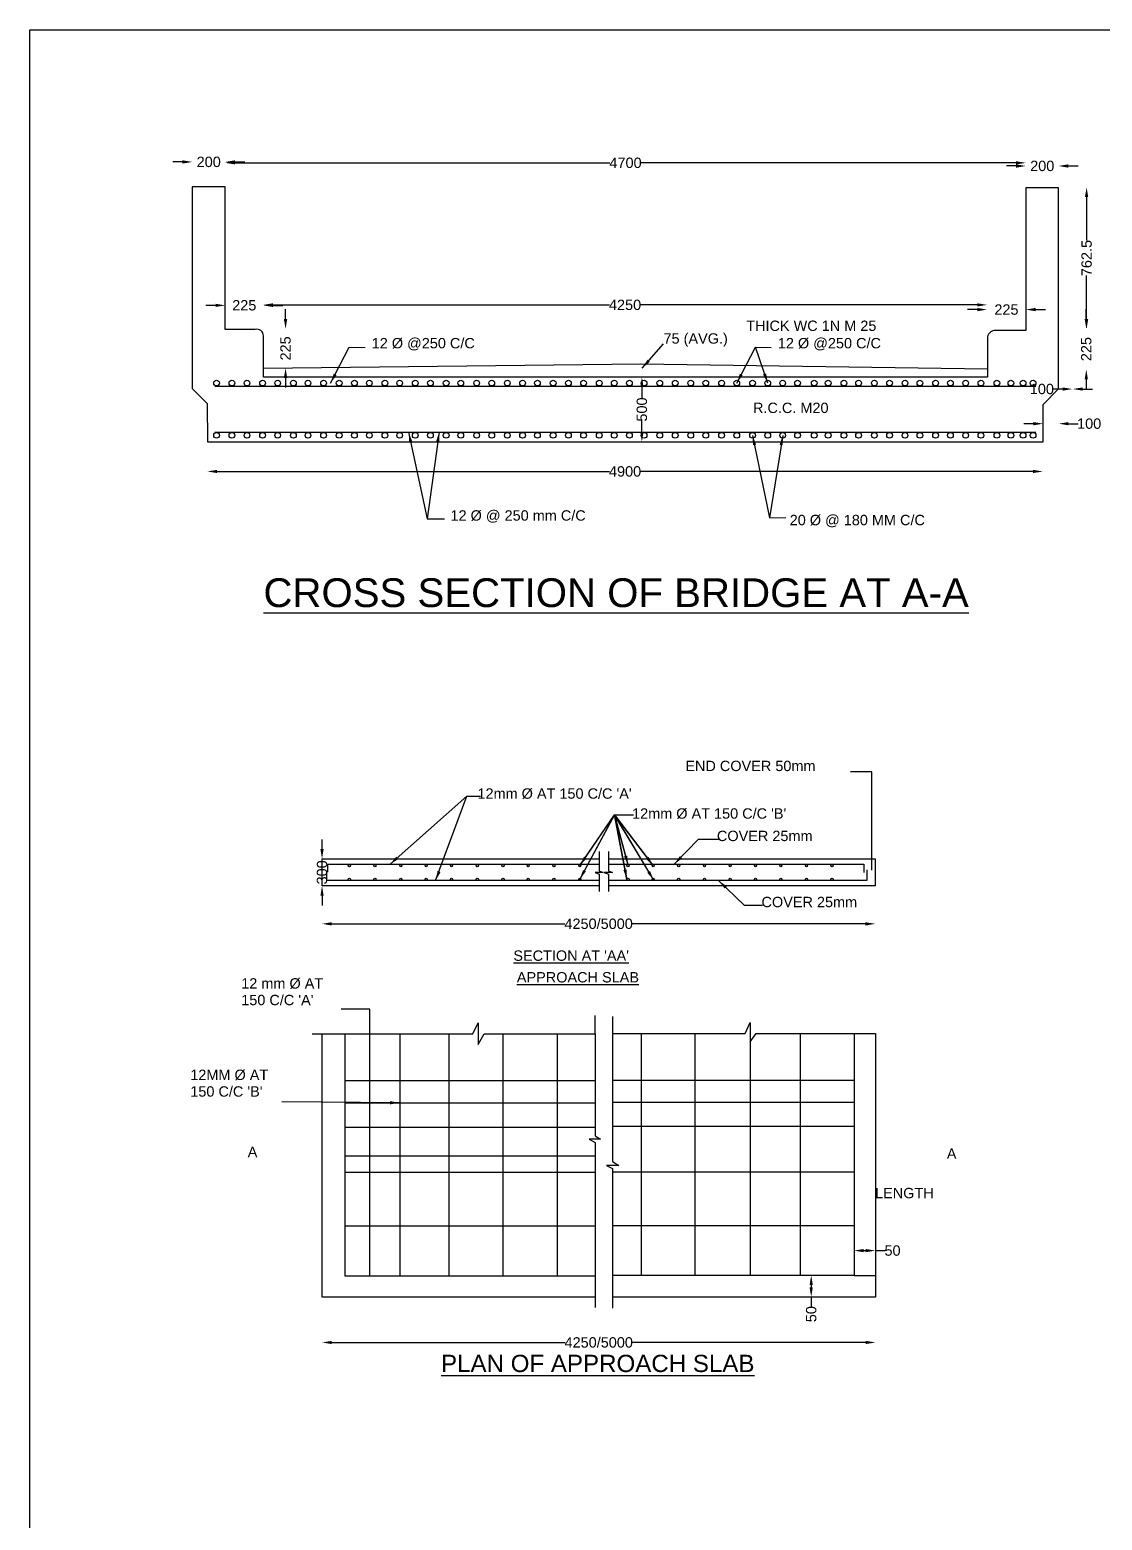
# Model space of a CAD drawing. Header units: millimetres. Extents: x 1695847 to 1734077, y 45592544 to 45618440.
# Drawn here: x 1695847 to 1705168, y 45605492 to 45618440 of the extents above; entities that cross this region are included whole.
import ezdxf

# ---------------------------------------------------------------- set-up
doc = ezdxf.new("R2010")
doc.units = ezdxf.units.MM
doc.header["$MEASUREMENT"] = 0
for name, color, linetype in [('DIMENSIONS', 7, 'Continuous'), ('DRAWING', 2, 'Continuous'), ('TEXT', 7, 'Continuous')]:
    doc.layers.add(name, color=color, linetype=linetype)
doc.styles.get("Standard").update_dxf_attribs({"font": 'arial.ttf', "height": 90})
doc.dimstyles.get("Standard").update_dxf_attribs({"dimtxt": 100, "dimasz": 85, "dimexe": 0.18, "dimexo": 0.0625, "dimgap": 0.09, "dimtad": 0, "dimdec": 0, "dimzin": 0, "dimdsep": 46, "dimtxsty": 'Standard', "dimcen": 0.09, "dimse1": 1, "dimse2": 1, "dimadec": 0, "dimazin": 0, "dimtfac": 1, "dimtdec": 0, "dimtofl": 0, "dimtmove": 0, "dimatfit": 3, "dimfxl": 0, "dimtolj": 1, "dimtzin": 0, "dimarcsym": 0})

# ---------------------------------------------------------------- blocks, each defined once
blk = doc.blocks.new('*D82')
at = {"layer": 'Defpoints', "color": 0, "transparency": 16777216}
for p in [(1698387, 45607431), (1703197, 45607431), (1703197, 45607036)]:
    blk.add_point(p, dxfattribs=at)
at = {"layer": 'DIMENSIONS', "color": 0, "lineweight": -2, "transparency": 16777216}
for p, q in [((1698472, 45607036), (1700499, 45607036)), ((1703112, 45607036), (1701086, 45607036))]:
    blk.add_line(p, q, dxfattribs=at)
at = {"layer": 'DIMENSIONS', "color": 0, "transparency": 16777216}
for points in [[(1698472, 45607050), (1698472, 45607022), (1698387, 45607036)], [(1703112, 45607050), (1703112, 45607022), (1703197, 45607036)]]:
    blk.add_solid(points, dxfattribs=at)
at = {"layer": 'DIMENSIONS', "color": 0, "transparency": 16777216, "insert": (1700792, 45607036), "char_height": 90, "attachment_point": 5}
blk.add_mtext('\\A1;4250/5000', dxfattribs=at)
blk = doc.blocks.new('*D83')
at = {"layer": 'Defpoints', "color": 0, "transparency": 16777216}
for p in [(1702622, 45607619), (1702622, 45607431), (1702639, 45607431)]:
    blk.add_point(p, dxfattribs=at)
at = {"layer": 'DIMENSIONS', "color": 0, "lineweight": -2, "transparency": 16777216}
for p, q in [((1702639, 45607534), (1702639, 45607516)), ((1702639, 45607431), (1702639, 45607346))]:
    blk.add_line(p, q, dxfattribs=at)
at = {"layer": 'DIMENSIONS', "color": 0, "transparency": 16777216}
for points in [[(1702624, 45607534), (1702653, 45607534), (1702639, 45607619)], [(1702624, 45607516), (1702653, 45607516), (1702639, 45607431)]]:
    blk.add_solid(points, dxfattribs=at)
at = {"layer": 'DIMENSIONS', "color": 0, "transparency": 16777216, "insert": (1702639, 45607282), "char_height": 90, "attachment_point": 5, "rotation": 90}
blk.add_mtext('\\A1;50', dxfattribs=at)
blk = doc.blocks.new('*D84')
at = {"layer": 'Defpoints', "color": 0, "transparency": 16777216}
for p in [(1703011, 45607900), (1703197, 45607900), (1703197, 45607834)]:
    blk.add_point(p, dxfattribs=at)
at = {"layer": 'DIMENSIONS', "color": 0, "lineweight": -2, "transparency": 16777216}
for p, q in [((1703096, 45607834), (1703112, 45607834)), ((1703197, 45607834), (1703282, 45607834))]:
    blk.add_line(p, q, dxfattribs=at)
at = {"layer": 'DIMENSIONS', "color": 0, "transparency": 16777216}
for points in [[(1703096, 45607848), (1703096, 45607820), (1703011, 45607834)], [(1703112, 45607848), (1703112, 45607820), (1703197, 45607834)]]:
    blk.add_solid(points, dxfattribs=at)
at = {"layer": 'DIMENSIONS', "color": 0, "transparency": 16777216, "insert": (1703346, 45607834), "char_height": 90, "attachment_point": 5}
blk.add_mtext('\\A1;50', dxfattribs=at)
blk = doc.blocks.new('*D85')
at = {"layer": 'Defpoints', "color": 0, "transparency": 16777216}
for p in [(1698387, 45611237), (1698387, 45611003), (1698387, 45611003)]:
    blk.add_point(p, dxfattribs=at)
at = {"layer": 'DIMENSIONS', "color": 0, "lineweight": -2, "transparency": 16777216}
for p, q in [((1698387, 45611322), (1698387, 45611407)), ((1698387, 45610918), (1698387, 45610833))]:
    blk.add_line(p, q, dxfattribs=at)
at = {"layer": 'DIMENSIONS', "color": 0, "transparency": 16777216}
for points in [[(1698373, 45611322), (1698401, 45611322), (1698387, 45611237)], [(1698373, 45610918), (1698401, 45610918), (1698387, 45611003)]]:
    blk.add_solid(points, dxfattribs=at)
at = {"layer": 'DIMENSIONS', "color": 0, "transparency": 16777216, "insert": (1698387, 45611120), "char_height": 90, "attachment_point": 5, "rotation": 90}
blk.add_mtext('\\A1;300', dxfattribs=at)
blk = doc.blocks.new('*D86')
at = {"layer": 'Defpoints', "color": 0, "transparency": 16777216}
for p in [(1698387, 45611003), (1703195, 45611003), (1703195, 45610673)]:
    blk.add_point(p, dxfattribs=at)
at = {"layer": 'DIMENSIONS', "color": 0, "lineweight": -2, "transparency": 16777216}
for p, q in [((1698472, 45610673), (1700498, 45610673)), ((1703110, 45610673), (1701084, 45610673))]:
    blk.add_line(p, q, dxfattribs=at)
at = {"layer": 'DIMENSIONS', "color": 0, "transparency": 16777216}
for points in [[(1698472, 45610687), (1698472, 45610658), (1698387, 45610673)], [(1703110, 45610687), (1703110, 45610658), (1703195, 45610673)]]:
    blk.add_solid(points, dxfattribs=at)
at = {"layer": 'DIMENSIONS', "color": 0, "transparency": 16777216, "insert": (1700791, 45610673), "char_height": 90, "attachment_point": 5}
blk.add_mtext('\\A1;4250/5000', dxfattribs=at)
blk = doc.blocks.new('*D87')
at = {"layer": 'Defpoints', "color": 0, "transparency": 16777216}
for p in [(1697390, 45614870), (1704652, 45614861), (1704652, 45614603)]:
    blk.add_point(p, dxfattribs=at)
at = {"layer": 'DIMENSIONS', "color": 0, "lineweight": -2, "transparency": 16777216}
for p, q in [((1697475, 45614603), (1700885, 45614603)), ((1704567, 45614603), (1701157, 45614603))]:
    blk.add_line(p, q, dxfattribs=at)
at = {"layer": 'DIMENSIONS', "color": 0, "transparency": 16777216}
for points in [[(1697475, 45614617), (1697475, 45614589), (1697390, 45614603)], [(1704567, 45614617), (1704567, 45614589), (1704652, 45614603)]]:
    blk.add_solid(points, dxfattribs=at)
at = {"layer": 'DIMENSIONS', "color": 0, "transparency": 16777216, "insert": (1701021, 45614603), "char_height": 90, "attachment_point": 5}
blk.add_mtext('\\A1;4900', dxfattribs=at)
blk = doc.blocks.new('*D88')
at = {"layer": 'Defpoints', "color": 0, "transparency": 16777216}
for p in [(1701164, 45615421), (1701164, 45614861), (1701167, 45614861)]:
    blk.add_point(p, dxfattribs=at)
at = {"layer": 'DIMENSIONS', "color": 0, "lineweight": -2, "transparency": 16777216}
for p, q in [((1701167, 45615336), (1701167, 45615241)), ((1701167, 45614946), (1701167, 45615042))]:
    blk.add_line(p, q, dxfattribs=at)
at = {"layer": 'DIMENSIONS', "color": 0, "transparency": 16777216}
for points in [[(1701153, 45615336), (1701182, 45615336), (1701167, 45615421)], [(1701153, 45614946), (1701182, 45614946), (1701167, 45614861)]]:
    blk.add_solid(points, dxfattribs=at)
at = {"layer": 'DIMENSIONS', "color": 0, "transparency": 16777216, "insert": (1701167, 45615141), "char_height": 90, "attachment_point": 5, "rotation": 90}
blk.add_mtext('\\A1;500', dxfattribs=at)
blk = doc.blocks.new('*D89')
at = {"layer": 'Defpoints', "color": 0, "transparency": 16777216}
for p in [(1704656, 45615008), (1704790, 45615018), (1704790, 45615011)]:
    blk.add_point(p, dxfattribs=at)
at = {"layer": 'DIMENSIONS', "color": 0, "lineweight": -2, "transparency": 16777216}
for p, q in [((1704571, 45615018), (1704486, 45615018)), ((1704875, 45615018), (1704960, 45615018))]:
    blk.add_line(p, q, dxfattribs=at)
at = {"layer": 'DIMENSIONS', "color": 0, "transparency": 16777216}
for points in [[(1704571, 45615032), (1704571, 45615004), (1704656, 45615018)], [(1704875, 45615032), (1704875, 45615004), (1704790, 45615018)]]:
    blk.add_solid(points, dxfattribs=at)
at = {"layer": 'DIMENSIONS', "color": 0, "transparency": 16777216, "insert": (1705055, 45615018), "char_height": 90, "attachment_point": 5}
blk.add_mtext('\\A1;100', dxfattribs=at)
blk = doc.blocks.new('*D90')
at = {"layer": 'Defpoints', "color": 0, "transparency": 16777216}
for p in [(1704909, 45615319), (1704909, 45615317), (1704913, 45615177)]:
    blk.add_point(p, dxfattribs=at)
at = {"layer": 'DIMENSIONS', "color": 0, "lineweight": -2, "transparency": 16777216}
for p, q in [((1704824, 45615319), (1704739, 45615319)), ((1704998, 45615319), (1705083, 45615319))]:
    blk.add_line(p, q, dxfattribs=at)
at = {"layer": 'DIMENSIONS', "color": 0, "transparency": 16777216}
for points in [[(1704824, 45615333), (1704824, 45615305), (1704909, 45615319)], [(1704998, 45615333), (1704998, 45615305), (1704913, 45615319)]]:
    blk.add_solid(points, dxfattribs=at)
at = {"layer": 'DIMENSIONS', "color": 0, "transparency": 16777216, "insert": (1704644, 45615319), "char_height": 90, "attachment_point": 5}
blk.add_mtext('\\A1;100', dxfattribs=at)
blk = doc.blocks.new('*D91')
at = {"layer": 'Defpoints', "color": 0, "transparency": 16777216}
for p in [(1705030, 45615843), (1705030, 45615843), (1705032, 45615489)]:
    blk.add_point(p, dxfattribs=at)
at = {"layer": 'DIMENSIONS', "color": 0, "lineweight": -2, "transparency": 16777216}
for p, q in [((1705030, 45615928), (1705030, 45616013)), ((1705030, 45615404), (1705030, 45615319))]:
    blk.add_line(p, q, dxfattribs=at)
at = {"layer": 'DIMENSIONS', "color": 0, "transparency": 16777216}
for points in [[(1705016, 45615928), (1705044, 45615928), (1705030, 45615843)], [(1705016, 45615404), (1705044, 45615404), (1705030, 45615489)]]:
    blk.add_solid(points, dxfattribs=at)
at = {"layer": 'DIMENSIONS', "color": 0, "transparency": 16777216, "insert": (1705030, 45615666), "char_height": 90, "attachment_point": 5, "rotation": 90}
blk.add_mtext('\\A1;225', dxfattribs=at)
blk = doc.blocks.new('*D92')
at = {"layer": 'Defpoints', "color": 0, "transparency": 16777216}
for p in [(1705030, 45617071), (1705033, 45617071), (1705030, 45615843)]:
    blk.add_point(p, dxfattribs=at)
at = {"layer": 'DIMENSIONS', "color": 0, "lineweight": -2, "transparency": 16777216}
for p, q in [((1705033, 45616986), (1705033, 45616609)), ((1705033, 45615928), (1705033, 45616305))]:
    blk.add_line(p, q, dxfattribs=at)
at = {"layer": 'DIMENSIONS', "color": 0, "transparency": 16777216}
for points in [[(1705018, 45616986), (1705047, 45616986), (1705033, 45617071)], [(1705018, 45615928), (1705047, 45615928), (1705033, 45615843)]]:
    blk.add_solid(points, dxfattribs=at)
at = {"layer": 'DIMENSIONS', "color": 0, "transparency": 16777216, "insert": (1705033, 45616457), "char_height": 90, "attachment_point": 5, "rotation": 90}
blk.add_mtext('\\A1;762.5', dxfattribs=at)
blk = doc.blocks.new('*D93')
at = {"layer": 'Defpoints', "color": 0, "transparency": 16777216}
for p in [(1704505, 45617257), (1704505, 45617068), (1704789, 45617068)]:
    blk.add_point(p, dxfattribs=at)
at = {"layer": 'DIMENSIONS', "color": 0, "lineweight": -2, "transparency": 16777216}
for p, q in [((1704420, 45617257), (1704335, 45617257)), ((1704874, 45617257), (1704959, 45617257))]:
    blk.add_line(p, q, dxfattribs=at)
at = {"layer": 'DIMENSIONS', "color": 0, "transparency": 16777216}
for points in [[(1704420, 45617271), (1704420, 45617242), (1704505, 45617257)], [(1704874, 45617271), (1704874, 45617242), (1704789, 45617257)]]:
    blk.add_solid(points, dxfattribs=at)
at = {"layer": 'DIMENSIONS', "color": 0, "transparency": 16777216, "insert": (1704647, 45617257), "char_height": 90, "attachment_point": 5}
blk.add_mtext('\\A1;200', dxfattribs=at)
blk = doc.blocks.new('*D94')
at = {"layer": 'Defpoints', "color": 0, "transparency": 16777216}
for p in [(1704167, 45616009), (1704167, 45616004), (1704505, 45615998)]:
    blk.add_point(p, dxfattribs=at)
at = {"layer": 'DIMENSIONS', "color": 0, "lineweight": -2, "transparency": 16777216}
for p, q in [((1704082, 45616009), (1703997, 45616009)), ((1704590, 45616009), (1704675, 45616009))]:
    blk.add_line(p, q, dxfattribs=at)
at = {"layer": 'DIMENSIONS', "color": 0, "transparency": 16777216}
for points in [[(1704082, 45616024), (1704082, 45615995), (1704167, 45616009)], [(1704590, 45616024), (1704590, 45615995), (1704505, 45616009)]]:
    blk.add_solid(points, dxfattribs=at)
at = {"layer": 'DIMENSIONS', "color": 0, "transparency": 16777216, "insert": (1704336, 45616009), "char_height": 90, "attachment_point": 5}
blk.add_mtext('\\A1;225', dxfattribs=at)
blk = doc.blocks.new('*D95')
at = {"layer": 'Defpoints', "color": 0, "transparency": 16777216}
for p in [(1697875, 45616050), (1697875, 45616002), (1704167, 45616004)]:
    blk.add_point(p, dxfattribs=at)
at = {"layer": 'DIMENSIONS', "color": 0, "lineweight": -2, "transparency": 16777216}
for p, q in [((1697960, 45616050), (1700885, 45616050)), ((1704082, 45616050), (1701157, 45616050))]:
    blk.add_line(p, q, dxfattribs=at)
at = {"layer": 'DIMENSIONS', "color": 0, "transparency": 16777216}
for points in [[(1697960, 45616064), (1697960, 45616036), (1697875, 45616050)], [(1704082, 45616064), (1704082, 45616036), (1704167, 45616050)]]:
    blk.add_solid(points, dxfattribs=at)
at = {"layer": 'DIMENSIONS', "color": 0, "transparency": 16777216, "insert": (1701021, 45616050), "char_height": 90, "attachment_point": 5}
blk.add_mtext('\\A1;4250', dxfattribs=at)
blk = doc.blocks.new('*D96')
at = {"layer": 'Defpoints', "color": 0, "transparency": 16777216}
for p in [(1697546, 45616050), (1697546, 45616046), (1697875, 45616050)]:
    blk.add_point(p, dxfattribs=at)
at = {"layer": 'DIMENSIONS', "color": 0, "lineweight": -2, "transparency": 16777216}
for p, q in [((1697461, 45616046), (1697376, 45616046)), ((1697960, 45616046), (1698045, 45616046))]:
    blk.add_line(p, q, dxfattribs=at)
at = {"layer": 'DIMENSIONS', "color": 0, "transparency": 16777216}
for points in [[(1697461, 45616060), (1697461, 45616032), (1697546, 45616046)], [(1697960, 45616060), (1697960, 45616032), (1697875, 45616046)]]:
    blk.add_solid(points, dxfattribs=at)
at = {"layer": 'DIMENSIONS', "color": 0, "transparency": 16777216, "insert": (1697711, 45616046), "char_height": 90, "attachment_point": 5}
blk.add_mtext('\\A1;225', dxfattribs=at)
blk = doc.blocks.new('*D97')
at = {"layer": 'Defpoints', "color": 0, "transparency": 16777216}
for p in [(1698070, 45615842), (1698083, 45615842), (1698083, 45615501)]:
    blk.add_point(p, dxfattribs=at)
at = {"layer": 'DIMENSIONS', "color": 0, "lineweight": -2, "transparency": 16777216}
for p, q in [((1698070, 45615927), (1698070, 45616012)), ((1698070, 45615416), (1698070, 45615331))]:
    blk.add_line(p, q, dxfattribs=at)
at = {"layer": 'DIMENSIONS', "color": 0, "transparency": 16777216}
for points in [[(1698055, 45615927), (1698084, 45615927), (1698070, 45615842)], [(1698055, 45615416), (1698084, 45615416), (1698070, 45615501)]]:
    blk.add_solid(points, dxfattribs=at)
at = {"layer": 'DIMENSIONS', "color": 0, "transparency": 16777216, "insert": (1698070, 45615672), "char_height": 90, "attachment_point": 5, "rotation": 90}
blk.add_mtext('\\A1;225', dxfattribs=at)
blk = doc.blocks.new('*D98')
at = {"layer": 'Defpoints', "color": 0, "transparency": 16777216}
for p in [(1697546, 45617284), (1697546, 45617076), (1704505, 45617068)]:
    blk.add_point(p, dxfattribs=at)
at = {"layer": 'DIMENSIONS', "color": 0, "lineweight": -2, "transparency": 16777216}
for p, q in [((1697631, 45617284), (1700889, 45617284)), ((1704420, 45617284), (1701162, 45617284))]:
    blk.add_line(p, q, dxfattribs=at)
at = {"layer": 'DIMENSIONS', "color": 0, "transparency": 16777216}
for points in [[(1697631, 45617298), (1697631, 45617270), (1697546, 45617284)], [(1704420, 45617298), (1704420, 45617270), (1704505, 45617284)]]:
    blk.add_solid(points, dxfattribs=at)
at = {"layer": 'DIMENSIONS', "color": 0, "transparency": 16777216, "insert": (1701025, 45617284), "char_height": 90, "attachment_point": 5}
blk.add_mtext('\\A1;4700', dxfattribs=at)
blk = doc.blocks.new('*D99')
at = {"layer": 'Defpoints', "color": 0, "transparency": 16777216}
for p in [(1697259, 45617292), (1697259, 45617076), (1697546, 45617076)]:
    blk.add_point(p, dxfattribs=at)
at = {"layer": 'DIMENSIONS', "color": 0, "lineweight": -2, "transparency": 16777216}
for p, q in [((1697174, 45617292), (1697089, 45617292)), ((1697631, 45617292), (1697716, 45617292))]:
    blk.add_line(p, q, dxfattribs=at)
at = {"layer": 'DIMENSIONS', "color": 0, "transparency": 16777216}
for points in [[(1697174, 45617306), (1697174, 45617278), (1697259, 45617292)], [(1697631, 45617306), (1697631, 45617278), (1697546, 45617292)]]:
    blk.add_solid(points, dxfattribs=at)
at = {"layer": 'DIMENSIONS', "color": 0, "transparency": 16777216, "insert": (1697402, 45617292), "char_height": 90, "attachment_point": 5}
blk.add_mtext('\\A1;200', dxfattribs=at)

msp = doc.modelspace()

# ---------------------------------------------------------------- linework, layer by layer
at = {"layer": 'DIMENSIONS'}
msp.add_lwpolyline([(1734077.4, 45592544.1), (1695846.7, 45592544.1), (1695846.7, 45618439.9), (1734077.4, 45618439.9)], close=True, dxfattribs=at)
at = {"layer": 'DRAWING'}
msp.add_lwpolyline([(1697390.4, 45614861.5), (1704652.1, 45614861.5), (1704655.8, 45614861.5), (1704655.8, 45615185.8), (1704789.2, 45615321.2), (1704789.2, 45617068.3), (1704504.9, 45617068.3), (1704504.9, 45615829), (1704242.3, 45615829, 0.3471592), (1704169.9, 45615771.8), (1704169.9, 45615420.9), (1697877.9, 45615420.9), (1697877.9, 45615780.8, 0.4838947), (1697806.3, 45615837.5), (1697545.9, 45615837.5), (1697545.9, 45617075.7), (1697258.9, 45617075.7), (1697258.9, 45615322.9), (1697388.6, 45615192.3), (1697390.4, 45614861.5)], format="xyb", dxfattribs=at)
for points in [[(1697877.9, 45615499), (1701158.6, 45615536.8), (1704169.9, 45615494.3)], [(1697454.3, 45615343), (1704592.2, 45615343)], [(1697454.3, 45614945.2), (1704592.2, 45614945.2)], [(1703165.8, 45611139.8), (1703165.8, 45611992.5), (1702981.5, 45611992.5)], [(1698978, 45611190.2), (1699646.7, 45611781.8), (1699764, 45611781.8)], [(1699374.5, 45611048.3), (1699646.7, 45611781.8)], [(1700928.1, 45611619.2), (1700632, 45611067.5)], [(1700632.4, 45611186.6), (1700928.1, 45611619.2), (1701094, 45611619.2)], [(1700928.1, 45611619.2), (1701046.2, 45611187.9)], [(1700928.1, 45611619.2), (1701036.9, 45611059.3)], [(1700928.1, 45611619.2), (1701260.5, 45611067.3)], [(1700928.1, 45611619.2), (1701259.6, 45611186)], [(1701447.9, 45611190.2), (1701659, 45611407.6), (1701834, 45611407.6)], [(1700797.1, 45611003.3), (1698387.2, 45611003.3), (1698387.2, 45611237.1), (1700797.1, 45611237.1)], [(1700797.1, 45611301.7), (1700797.1, 45611132.8), (1700831.2, 45611118.8), (1700760.3, 45611118.8), (1700797.1, 45611105.7), (1700797.1, 45610953.7)], [(1700876.4, 45611301.7), (1700876.4, 45611132.8), (1700910.5, 45611118.8), (1700839.6, 45611118.8), (1700876.4, 45611105.7), (1700876.4, 45610953.7)], [(1700876.4, 45611237.1), (1703194.7, 45611237.1), (1703194.7, 45611003.3), (1700876.4, 45611003.3)], [(1700797.1, 45611048.3), (1698427.9, 45611048.3), (1698427.9, 45611120.1)], [(1698438, 45611190.2), (1700797.1, 45611190.2)], [(1698438, 45611121.9), (1698438, 45611190.2)], [(1700876.4, 45611190.2), (1703095.2, 45611190.2), (1703095.2, 45611117.6)], [(1703122.1, 45611140.7), (1703122.1, 45611048.3), (1700876.4, 45611048.3)], [(1701834, 45611048.3), (1702056.5, 45610835.6), (1702214.4, 45610835.6)], [(1698801, 45607613.8), (1698801, 45609932.2), (1698551.8, 45609932.2)], [(1698300.6, 45609718.6), (1699696.8, 45609718.6), (1699744.7, 45609811.8), (1699744.7, 45609623.4), (1699795.5, 45609718.6), (1700761.1, 45609718.6), (1700761.1, 45609875.3)], [(1700911.7, 45609869), (1700911.7, 45608607.9)], [(1700911.7, 45609719.5), (1702065.3, 45609719.5), (1702107.7, 45609815.2), (1702107.7, 45609646.8), (1702161.1, 45609721.3), (1703196.8, 45609721.3), (1703196.8, 45607431), (1700911.7, 45607431)], [(1700761.1, 45607431), (1698387.3, 45607431), (1698387.3, 45609718.6)], [(1698585.1, 45609718.6), (1698585.1, 45607613.8), (1700761.1, 45607613.8)], [(1699062.8, 45609718.6), (1699062.8, 45607613.8)], [(1699490, 45609718.6), (1699490, 45607613.8)], [(1699958.7, 45609718.6), (1699958.7, 45607613.8)], [(1700431.9, 45609718.6), (1700431.9, 45607613.8)], [(1700761.1, 45609718.6), (1700761.1, 45608831)], [(1701159.8, 45609719.5), (1701159.8, 45607618.9)], [(1701630.7, 45607618.9), (1701630.7, 45609719.5)], [(1702107.7, 45609646.8), (1702107.7, 45607618.9)], [(1702541.6, 45609721.3), (1702541.6, 45607618.9)], [(1703011.3, 45609721.3), (1703011.3, 45607618.9), (1703196.8, 45607618.9)], [(1698585.1, 45609311.6), (1700761.1, 45609311.6)], [(1700911.7, 45609315.1), (1703011.3, 45609315.1)], [(1698585.1, 45609117.9), (1700761.1, 45609117.9)], [(1700911.7, 45609122.9), (1703011.3, 45609122.9)], [(1698585.1, 45608907.7), (1700761.1, 45608907.7)], [(1703011.3, 45608912.5), (1700911.7, 45608912.5)], [(1700761.1, 45608831), (1700807.9, 45608801.9), (1700707.8, 45608801.9), (1700761.1, 45608772.8)], [(1700761.1, 45608772.8), (1700761.1, 45607338.9)], [(1698585.1, 45608657.7), (1700761.1, 45608657.7)], [(1700911.7, 45608607.9), (1700968.1, 45608574.5), (1700860.6, 45608574.5), (1700911.7, 45608548)], [(1698585.1, 45608514.3), (1700761.1, 45608514.3)], [(1700911.7, 45608548), (1700911.7, 45607333.6)], [(1700911.7, 45608517.6), (1703011.3, 45608517.6)], [(1698585.1, 45608049.8), (1700761.1, 45608049.8)], [(1700911.7, 45608052.7), (1703011.3, 45608052.7)], [(1703011.3, 45607618.9), (1700911.7, 45607618.9)]]:
    msp.add_lwpolyline(points, dxfattribs=at)
for centre, radius in [((1697470, 45615370.6), 24.8), ((1697603.7, 45615370.6), 24.8), ((1697734.6, 45615370.6), 24.8), ((1697870.3, 45615370.6), 24.8), ((1698001.5, 45615370.6), 24.8), ((1698137.9, 45615370.6), 24.8), ((1698264.7, 45615370.6), 24.8), ((1698400.4, 45615370.6), 24.8), ((1698535.7, 45615370.6), 24.8), ((1698668.7, 45615370.6), 24.8), ((1698798.2, 45615370.6), 24.8), ((1698933.6, 45615370.6), 24.8), ((1699061.7, 45615370.6), 24.8), ((1699197.1, 45615370.6), 24.8), ((1699329.5, 45615370.6), 24.8), ((1699465.8, 45615370.6), 24.8), ((1699592.9, 45615370.6), 24.8), ((1699730.9, 45615370.6), 24.8), ((1699862.2, 45615370.6), 24.8), ((1699997.7, 45615370.6), 24.8), ((1700130, 45615370.6), 24.8), ((1700259.3, 45615370.6), 24.8), ((1700396, 45615370.6), 24.8), ((1700529, 45615370.6), 24.8), ((1700659.8, 45615370.6), 24.8), ((1700796.5, 45615370.6), 24.8), ((1700927.2, 45615370.6), 24.8), ((1701059.1, 45615370.6), 24.8), ((1701186.2, 45615370.6), 24.8), ((1701322.7, 45615370.6), 24.8), ((1701456.6, 45615370.6), 24.8), ((1701592, 45615370.6), 24.8), ((1701722.7, 45615370.6), 24.8), ((1701859.7, 45615370.6), 24.8), ((1701992, 45615370.6), 24.8), ((1702128.9, 45615370.6), 24.8), ((1702261.2, 45615370.6), 24.8), ((1702391, 45615370.6), 24.8), ((1702520.2, 45615370.6), 24.8), ((1702664.9, 45615370.6), 24.8), ((1702786.3, 45615370.6), 24.8), ((1702923.3, 45615370.6), 24.8), ((1703050.9, 45615370.6), 24.8), ((1703187.9, 45615370.6), 24.8), ((1703319.9, 45615370.6), 24.8), ((1703454.4, 45615370.6), 24.8), ((1703583.5, 45615370.6), 24.8), ((1703720.2, 45615370.6), 24.8), ((1703849.2, 45615370.6), 24.8), ((1703981.6, 45615370.6), 24.8), ((1704113.9, 45615370.6), 24.8), ((1704252.8, 45615370.6), 24.8), ((1704374.6, 45615370.6), 24.8), ((1704480.9, 45615370.6), 24.8), ((1704567.3, 45615370.6), 24.8), ((1697470, 45614916.8), 24.8), ((1697603.7, 45614916.8), 24.8), ((1697734.6, 45614916.8), 24.8), ((1697870.3, 45614916.8), 24.8), ((1698001.5, 45614916.8), 24.8), ((1698137.9, 45614916.8), 24.8), ((1698264.7, 45614916.8), 24.8), ((1698400.4, 45614916.8), 24.8), ((1698535.7, 45614916.8), 24.8), ((1698668.7, 45614916.8), 24.8), ((1698798.2, 45614916.8), 24.8), ((1698933.6, 45614916.8), 24.8), ((1699061.7, 45614916.8), 24.8), ((1699197.1, 45614916.8), 24.8), ((1699329.5, 45614916.8), 24.8), ((1699465.8, 45614916.8), 24.8), ((1699592.9, 45614916.8), 24.8), ((1699730.9, 45614916.8), 24.8), ((1699862.2, 45614916.8), 24.8), ((1699997.7, 45614916.8), 24.8), ((1700130, 45614916.8), 24.8), ((1700259.3, 45614916.8), 24.8), ((1700396, 45614916.8), 24.8), ((1700529, 45614916.8), 24.8), ((1700659.8, 45614916.8), 24.8), ((1700796.5, 45614916.8), 24.8), ((1700927.2, 45614916.8), 24.8), ((1701059.1, 45614916.8), 24.8), ((1701186.2, 45614916.8), 24.8), ((1701322.7, 45614916.8), 24.8), ((1701456.6, 45614916.8), 24.8), ((1701592, 45614916.8), 24.8), ((1701722.7, 45614916.8), 24.8), ((1701859.7, 45614916.8), 24.8), ((1701992, 45614916.8), 24.8), ((1702128.9, 45614916.8), 24.8), ((1702261.2, 45614916.8), 24.8), ((1702391, 45614916.8), 24.8), ((1702520.2, 45614916.8), 24.8), ((1702664.9, 45614916.8), 24.8), ((1702786.3, 45614916.8), 24.8), ((1702923.3, 45614916.8), 24.8), ((1703050.9, 45614916.8), 24.8), ((1703187.9, 45614916.8), 24.8), ((1703319.9, 45614916.8), 24.8), ((1703454.4, 45614916.8), 24.8), ((1703583.5, 45614916.8), 24.8), ((1703720.2, 45614916.8), 24.8), ((1703849.2, 45614916.8), 24.8), ((1703981.6, 45614916.8), 24.8), ((1704113.9, 45614916.8), 24.8), ((1704252.8, 45614916.8), 24.8), ((1704374.6, 45614916.8), 24.8), ((1704480.9, 45614916.8), 24.8), ((1704567.3, 45614916.8), 24.8), ((1698624.8, 45611178.6), 9.35), ((1698624.8, 45611059.3), 9.35), ((1698846.6, 45611178.6), 9.35), ((1698846.6, 45611059.3), 9.35), ((1699071.8, 45611178.6), 9.35), ((1699071.8, 45611059.3), 9.35), ((1699292.5, 45611178.6), 9.35), ((1699292.5, 45611059.3), 9.35), ((1699512.6, 45611178.6), 9.35), ((1699512.6, 45611059.3), 9.35), ((1699736.6, 45611178.6), 9.35), ((1699736.6, 45611059.3), 9.35), ((1699959.5, 45611178.6), 9.35), ((1699959.5, 45611059.3), 9.35), ((1700178.4, 45611178.6), 9.35), ((1700178.4, 45611059.3), 9.35), ((1700402.5, 45611178.6), 9.35), ((1700402.5, 45611059.3), 9.35), ((1700627.6, 45611178.6), 9.35), ((1700627.6, 45611059.3), 9.35), ((1701046.2, 45611178.6), 9.35), ((1701046.2, 45611059.3), 9.35), ((1701265.3, 45611178.6), 9.35), ((1701265.3, 45611059.3), 9.35), ((1701487.2, 45611178.6), 9.35), ((1701487.2, 45611059.3), 9.35), ((1701711.5, 45611178.6), 9.35), ((1701711.5, 45611059.3), 9.35), ((1701934.5, 45611178.6), 9.35), ((1701934.5, 45611059.3), 9.35), ((1702155.3, 45611178.6), 9.35), ((1702155.3, 45611059.3), 9.35), ((1702375.2, 45611178.6), 9.35), ((1702375.2, 45611059.3), 9.35), ((1702598.1, 45611178.6), 9.35), ((1702598.1, 45611059.3), 9.35), ((1702819.8, 45611178.6), 9.35), ((1702819.8, 45611059.3), 9.35)]:
    msp.add_circle(centre, radius, dxfattribs=at)

# ---------------------------------------------------------------- texts
at = {"layer": 'TEXT'}
for s, height, p in [('THICK WC 1N M 25', 90, (1702074, 45615823.8)), ('12 Ø @250 C/C', 90, (1698818.8, 45615672.6)), ('75 (AVG.)', 90, (1701355, 45615713.2)), ('12 Ø @250 C/C', 90, (1702349, 45615672.6)), ('R.C.C. M20', 90, (1702132.9, 45615110.6)), ('12 Ø @ 250 mm C/C', 90, (1699503.6, 45614175.8)), ('20 Ø @ 180 MM C/C', 90, (1702451.9, 45614136)), ('%%UCROSS SECTION OF BRIDGE AT A-A', 250, (1697877.6, 45613424.7)), ('END COVER 50mm', 90, (1701544.7, 45611999.9)), ("12mm Ø AT 150 C/C 'A'", 90, (1699737.9, 45611759.9)), ("12mm Ø AT 150 C/C 'B'", 90, (1701081.9, 45611586.5)), ('COVER 25mm', 90, (1701819.4, 45611391.7)), ('COVER 25mm', 90, (1702206.9, 45610817.6)), ("%%USECTION AT 'AA'", 90, (1700049.8, 45610351.7)), ('12 mm Ø AT', 90, (1697684.6, 45610110.6)), ('%%UAPPROACH SLAB', 90, (1700080.1, 45610163.7)), ("150 C/C 'A'", 90, (1697684.6, 45609966.1)), ('12MM Ø AT ', 90, (1697241.9, 45609316.1)), ("150 C/C 'B'", 90, (1697241.9, 45609171.6)), ('A', 90, (1697741, 45608645.8)), ('A', 90, (1703817.6, 45608631.4)), ('LENGTH', 90, (1703194, 45608289.1)), ('%%UPLAN OF APPROACH SLAB', 150, (1699421.2, 45606779))]:
    msp.add_text(s, height=height, dxfattribs=at).set_placement(p)

# ---------------------------------------------------------------- dimensions: what is measured, and where the dimension line sits
at = {"layer": 'DIMENSIONS'}
for base, p1, p2, text, picture, middle in [((1697258.9, 45617292.1), (1697545.9, 45617075.7), (1697258.9, 45617075.7), '200', '*D99', (1697402.4, 45617292.1)), ((1697545.9, 45617284.2), (1704504.9, 45617068.3), (1697545.9, 45617075.7), '4700', '*D98', (1701025.4, 45617284.2)), ((1704504.9, 45617256.6), (1704789.2, 45617068.3), (1704504.9, 45617068.3), '200', '*D93', (1704647.1, 45617256.6)), ((1697545.9, 45616045.8), (1697875.1, 45616050.2), (1697545.9, 45616050.2), '225', '*D96', (1697710.5, 45616045.8)), ((1697875.1, 45616050.2), (1704166.7, 45616003.8), (1697875.1, 45616001.7), '4250', '*D95', (1701020.9, 45616050.2)), ((1704166.7, 45616009.4), (1704504.9, 45615998.3), (1704166.7, 45616003.8), '225', '*D94', (1704335.8, 45616009.4)), ((1704908.9, 45615319.2), (1704913.3, 45615176.5), (1704908.9, 45615317), '100', '*D90', (1704643.8, 45615319.2)), ((1704790, 45615017.9), (1704655.8, 45615008.5), (1704790, 45615011.3), '100', '*D89', (1705055.1, 45615017.9)), ((1704652.1, 45614602.8), (1697390.3, 45614870.1), (1704652.1, 45614861.5), '4900', '*D87', (1701021.2, 45614602.8)), ((1703194.7, 45610672.6), (1698387.2, 45611003.3), (1703194.7, 45611003.3), '4250/5000', '*D86', (1700791, 45610672.6)), ((1703196.8, 45607834.1), (1703011.3, 45607900.5), (1703196.8, 45607900.5), '50', '*D84', (1703346.2, 45607834.1)), ((1703196.8, 45607035.7), (1698387.3, 45607431), (1703196.8, 45607431), '4250/5000', '*D82', (1700792.1, 45607035.7))]:
    dim = msp.add_linear_dim(base=base, p1=p1, p2=p2, text=text, dimstyle='Standard', dxfattribs=at)
    dim.commit()
    dim.dimension.update_dxf_attribs({"geometry": picture, "text_midpoint": middle})
for base, p1, p2, text, picture, middle in [((1705032.6, 45617070.6), (1705029.8, 45615842.7), (1705029.8, 45617070.6), '762.5', '*D92', (1705032.6, 45616456.7)), ((1698069.7, 45615842.1), (1698082.9, 45615501.4), (1698082.9, 45615842.1), '225', '*D97', (1698069.7, 45615671.8)), ((1705029.8, 45615842.7), (1705032, 45615489.3), (1705029.8, 45615842.7), '225', '*D91', (1705029.8, 45615666)), ((1701167.5, 45614861.5), (1701163.5, 45615420.9), (1701163.5, 45614861.5), '500', '*D88', (1701167.5, 45615141.2)), ((1698387.2, 45611003.3), (1698387.2, 45611237.1), (1698387.2, 45611003.3), '300', '*D85', (1698387.2, 45611120.2)), ((1702638.7, 45607431), (1702622.5, 45607618.9), (1702622.5, 45607431), '50', '*D83', (1702638.7, 45607281.6))]:
    dim = msp.add_linear_dim(base=base, p1=p1, p2=p2, angle=90, text=text, dimstyle='Standard', dxfattribs=at)
    dim.commit()
    dim.dimension.update_dxf_attribs({"geometry": picture, "text_midpoint": middle})

# ---------------------------------------------------------------- leaders
for points in [[(1698461.7, 45615370.6), (1698623.3, 45615682.3), (1698761.9, 45615680.6)], [(1701170.6, 45615500.5), (1701355, 45615713.2)], [(1701992, 45615370.6), (1702153.5, 45615682.3), (1702292.1, 45615680.6)], [(1702261.2, 45615370.6), (1702153.5, 45615682.3)], [(1699139.7, 45614945.2), (1699299.6, 45614190.8), (1699450.8, 45614191.4)], [(1699404.1, 45614945.2), (1699299.6, 45614190.8)], [(1702128.9, 45614916.8), (1702276.6, 45614201.4)], [(1702391, 45614916.8), (1702276.6, 45614201.4), (1702417.1, 45614202.3)], [(1698978, 45611190.2), (1699646.7, 45611781.8)], [(1699374.5, 45611048.3), (1699646.7, 45611781.8), (1699733.4, 45611781.8)], [(1700627.6, 45611178.6), (1700928.1, 45611619.2), (1701055.3, 45611619.2)], [(1700627.6, 45611059.3), (1700928.1, 45611619.2)], [(1701036.9, 45611059.3), (1700928.1, 45611619.2)], [(1701048, 45611181.3), (1700928.1, 45611619.2)], [(1701270.1, 45611051.3), (1700928.1, 45611619.2)], [(1701265.3, 45611178.6), (1700928.1, 45611619.2)], [(1701447.9, 45611190.2), (1701659, 45611407.6), (1701804.8, 45611407.6)], [(1701834, 45611048.3), (1702056.5, 45610835.6), (1702173.3, 45610835.6)], [(1699062.8, 45609117.9), (1698036.2, 45609126.4)]]:
    msp.add_leader(points, dimstyle='Standard', override={"dimgap": 0.09, "dimtad": 0}, dxfattribs=at)

doc.saveas('drawing.dxf')
